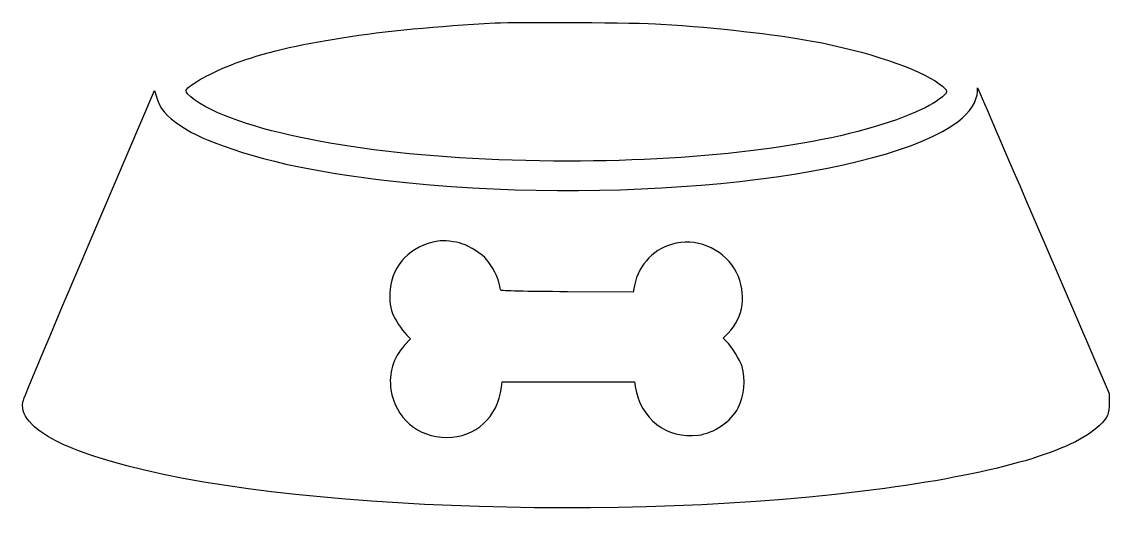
# Model space of a CAD drawing. Header units: centimetres. Extents: x -17.7 to 17.6, y -8.4 to 7.9.
import ezdxf

# ---------------------------------------------------------------- set-up
doc = ezdxf.new("R2010")
doc.units = ezdxf.units.CM
doc.header["$MEASUREMENT"] = 0
doc.layers.add('Layer 1', color=7, linetype='Continuous')

msp = doc.modelspace()

# ---------------------------------------------------------------- linework, layer by layer
at = {"layer": 'Layer 1'}
for points, knots in [([(-2.31069, 7.84931), (-6.06425, 7.65528), (-8.97466, 7.20373), (-10.74208, 6.5405), (-10.74208, 6.5405), (-11.50761, 6.25122), (-12.25902, 5.83847), (-12.32958, 5.66561), (-12.32958, 5.66561), (-12.37897, 5.54214), (-11.88861, 5.19994), (-11.303, 4.93889), (-11.303, 4.93889), (-9.07697, 3.9617), (-4.79778, 3.36903), (0.03175, 3.36903), (0.03175, 3.36903), (4.58611, 3.36903), (8.63247, 3.8982), (10.92906, 4.79425), (10.92906, 4.79425), (11.52525, 5.02708), (11.84628, 5.18583), (12.10028, 5.37633), (12.10028, 5.37633), (12.41072, 5.60916), (12.41072, 5.64444), (12.10028, 5.87727), (12.10028, 5.87727), (11.4547, 6.36058), (9.72256, 6.94266), (7.97278, 7.26369), (7.97278, 7.26369), (6.72395, 7.48947), (4.94947, 7.69055), (3.06917, 7.81402), (3.06917, 7.81402), (2.34245, 7.86341), (-1.55222, 7.8881), (-2.31069, 7.8493), (-2.31069, 7.8493), (-2.31069, 7.8493), (-2.31069, 7.84931), (-2.31069, 7.84931)], [0, 0, 0, 0, 0.08333333, 0.08333333, 0.08333333, 0.08333333, 0.16666667, 0.16666667, 0.16666667, 0.16666667, 0.25, 0.25, 0.25, 0.25, 0.33333333, 0.33333333, 0.33333333, 0.33333333, 0.41666667, 0.41666667, 0.41666667, 0.41666667, 0.5, 0.5, 0.5, 0.5, 0.58333333, 0.58333333, 0.58333333, 0.58333333, 0.66666667, 0.66666667, 0.66666667, 0.66666667, 0.75, 0.75, 0.75, 0.75, 0.83333333, 0.83333333, 0.83333333, 0.83333333, 1, 1, 1, 1]), ([(13.33853, 5.63739), (13.32795, 5.30578), (13.1057, 4.953), (12.71764, 4.65667), (12.71764, 4.65667), (10.34345, 2.8575), (2.12372, 1.93675), (-5.09764, 2.66348), (-5.09764, 2.66348), (-7.88106, 2.9457), (-9.86014, 3.35492), (-11.42295, 3.97581), (-11.42295, 3.97581), (-11.96976, 4.191), (-12.1532, 4.28273), (-12.50598, 4.51556), (-12.50598, 4.51556), (-12.9787, 4.82953), (-13.19742, 5.08706), (-13.2962, 5.45042), (-13.2962, 5.45042), (-13.2962, 5.45042), (-13.35617, 5.65856), (-13.35617, 5.65856), (-13.35617, 5.65856), (-13.35617, 5.65856), (-15.47636, 0.69498), (-15.47636, 0.69498), (-15.47636, 0.69498), (-16.78164, -2.35655), (-17.60714, -4.3321), (-17.62478, -4.43794), (-17.62478, -4.43794), (-17.66359, -4.72369), (-17.5895, -4.90361), (-17.32492, -5.17172), (-17.32492, -5.17172), (-16.93686, -5.55625), (-16.35125, -5.85611), (-15.29292, -6.20889), (-15.29292, -6.20889), (-10.1847, -7.91633), (1.92264, -8.4067), (10.33639, -7.24606), (10.33639, -7.24606), (14.0335, -6.73806), (16.44297, -6.0325), (17.2967, -5.207), (17.2967, -5.207), (17.55776, -4.96006), (17.6142, -4.81894), (17.6142, -4.46264), (17.6142, -4.46264), (17.6142, -4.46264), (17.6142, -4.16278), (17.6142, -4.16278), (17.6142, -4.16278), (17.6142, -4.16278), (15.52223, 0.68791), (15.52223, 0.68791), (15.52223, 0.68791), (14.3757, 3.35491), (13.41262, 5.58799), (13.38792, 5.64444), (13.38792, 5.64444), (13.38792, 5.64444), (13.34206, 5.75027), (13.34206, 5.75027), (13.34206, 5.75027), (13.34206, 5.75027), (13.33853, 5.63738), (13.33853, 5.63738), (13.33853, 5.63738), (13.33853, 5.63738), (13.33853, 5.63739), (13.33853, 5.63739)], [0, 0, 0, 0, 0.05, 0.05, 0.05, 0.05, 0.1, 0.1, 0.1, 0.1, 0.15, 0.15, 0.15, 0.15, 0.2, 0.2, 0.2, 0.2, 0.25, 0.25, 0.25, 0.25, 0.3, 0.3, 0.3, 0.3, 0.35, 0.35, 0.35, 0.35, 0.4, 0.4, 0.4, 0.4, 0.45, 0.45, 0.45, 0.45, 0.5, 0.5, 0.5, 0.5, 0.55, 0.55, 0.55, 0.55, 0.6, 0.6, 0.6, 0.6, 0.65, 0.65, 0.65, 0.65, 0.7, 0.7, 0.7, 0.7, 0.75, 0.75, 0.75, 0.75, 0.8, 0.8, 0.8, 0.8, 0.85, 0.85, 0.85, 0.85, 0.9, 0.9, 0.9, 0.9, 1, 1, 1, 1]), ([(-3.38314, 0.69144), (-3.1115, 0.59972), (-2.74461, 0.36336), (-2.57175, 0.1658), (-2.57175, 0.1658), (-2.40594, -0.0247), (-2.20133, -0.43039), (-2.16606, -0.63853), (-2.16606, -0.63853), (-2.15548, -0.71967), (-2.13431, -0.80081), (-2.1202, -0.81845), (-2.1202, -0.81845), (-2.10609, -0.83962), (-1.32292, -0.86078), (0.03527, -0.86784), (0.03527, -0.86784), (0.03527, -0.86784), (2.16605, -0.88195), (2.16605, -0.88195), (2.16605, -0.88195), (2.16605, -0.88195), (2.21191, -0.6597), (2.21191, -0.6597), (2.21191, -0.6597), (2.35302, 0.0388), (2.87513, 0.56444), (3.5701, 0.70908), (3.5701, 0.70908), (4.3321, 0.86783), (5.17877, 0.45508), (5.52449, -0.24695), (5.52449, -0.24695), (5.85963, -0.92781), (5.7538, -1.69334), (5.25285, -2.20839), (5.25285, -2.20839), (5.25285, -2.20839), (5.09057, -2.37772), (5.09057, -2.37772), (5.09057, -2.37772), (5.09057, -2.37772), (5.19288, -2.4765), (5.19288, -2.4765), (5.19288, -2.4765), (5.36574, -2.64231), (5.64091, -3.07975), (5.70441, -3.29142), (5.70441, -3.29142), (5.82083, -3.69711), (5.77144, -4.2545), (5.57741, -4.63198), (5.57741, -4.63198), (5.35516, -5.06942), (4.79072, -5.45748), (4.28624, -5.51745), (4.28624, -5.51745), (3.24907, -5.64092), (2.40593, -4.99534), (2.24013, -3.94053), (2.24013, -3.94053), (2.24013, -3.94053), (2.21544, -3.79236), (2.21544, -3.79236), (2.21544, -3.79236), (2.21544, -3.79236), (0.07055, -3.79236), (0.07055, -3.79236), (0.07055, -3.79236), (0.07055, -3.79236), (-2.07787, -3.79236), (-2.07787, -3.79236), (-2.07787, -3.79236), (-2.07787, -3.79236), (-2.09904, -3.96169), (-2.09904, -3.96169), (-2.09904, -3.96169), (-2.22957, -4.94241), (-2.93512, -5.588), (-3.87704, -5.59152), (-3.87704, -5.59152), (-4.80485, -5.59152), (-5.55626, -4.95299), (-5.68679, -4.04283), (-5.68679, -4.04283), (-5.76793, -3.50308), (-5.61623, -3.01977), (-5.24229, -2.6035), (-5.24229, -2.6035), (-5.24229, -2.6035), (-5.04826, -2.39183), (-5.04826, -2.39183), (-5.04826, -2.39183), (-5.04826, -2.39183), (-5.12234, -2.3248), (-5.12234, -2.3248), (-5.12234, -2.3248), (-5.2564, -2.20133), (-5.50687, -1.85561), (-5.59153, -1.66863), (-5.59153, -1.66863), (-5.70795, -1.41463), (-5.74322, -1.15005), (-5.71147, -0.78316), (-5.71147, -0.78316), (-5.64091, 0.01765), (-5.04825, 0.61384), (-4.16278, 0.77259), (-4.16278, 0.77259), (-3.99345, 0.80434), (-3.5807, 0.76201), (-3.38314, 0.69145), (-3.38314, 0.69145), (-3.38314, 0.69145), (-3.38314, 0.69144), (-3.38314, 0.69144)], [0, 0, 0, 0, 0.03333333, 0.03333333, 0.03333333, 0.03333333, 0.06666667, 0.06666667, 0.06666667, 0.06666667, 0.1, 0.1, 0.1, 0.1, 0.13333333, 0.13333333, 0.13333333, 0.13333333, 0.16666667, 0.16666667, 0.16666667, 0.16666667, 0.2, 0.2, 0.2, 0.2, 0.23333333, 0.23333333, 0.23333333, 0.23333333, 0.26666667, 0.26666667, 0.26666667, 0.26666667, 0.3, 0.3, 0.3, 0.3, 0.33333333, 0.33333333, 0.33333333, 0.33333333, 0.36666667, 0.36666667, 0.36666667, 0.36666667, 0.4, 0.4, 0.4, 0.4, 0.43333333, 0.43333333, 0.43333333, 0.43333333, 0.46666667, 0.46666667, 0.46666667, 0.46666667, 0.5, 0.5, 0.5, 0.5, 0.53333333, 0.53333333, 0.53333333, 0.53333333, 0.56666667, 0.56666667, 0.56666667, 0.56666667, 0.6, 0.6, 0.6, 0.6, 0.63333333, 0.63333333, 0.63333333, 0.63333333, 0.66666667, 0.66666667, 0.66666667, 0.66666667, 0.7, 0.7, 0.7, 0.7, 0.73333333, 0.73333333, 0.73333333, 0.73333333, 0.76666667, 0.76666667, 0.76666667, 0.76666667, 0.8, 0.8, 0.8, 0.8, 0.83333333, 0.83333333, 0.83333333, 0.83333333, 0.86666667, 0.86666667, 0.86666667, 0.86666667, 0.9, 0.9, 0.9, 0.9, 0.93333333, 0.93333333, 0.93333333, 0.93333333, 1, 1, 1, 1])]:
    msp.add_open_spline(points, degree=3, knots=knots, dxfattribs=at)

doc.saveas('drawing.dxf')
